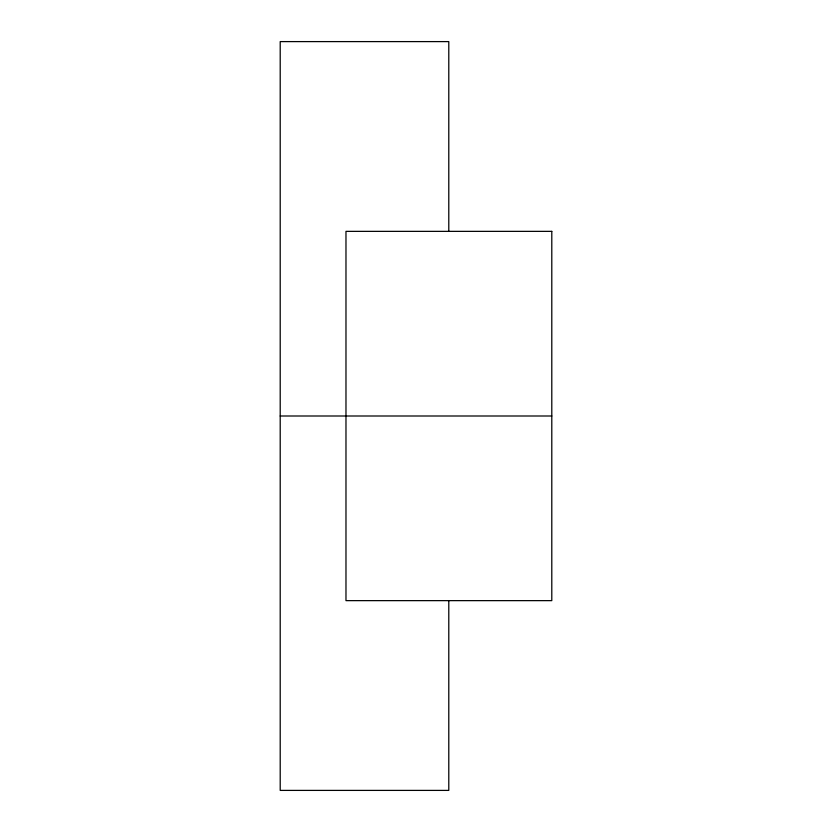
<?xml version="1.0" encoding="UTF-8"?>
<svg xmlns="http://www.w3.org/2000/svg" width="832" height="832" viewBox="0 0 832 832"><rect width="100%" height="100%" fill="white"/><g stroke="black" fill="none" stroke-linecap="round" stroke-linejoin="round"><path stroke-width="1.25" d="M280.207 416L551.793 416M448.791 231.4L448.791 41.6L280.207 41.6L280.207 790.4L448.791 790.4L448.791 600.6M551.793 231.358L345.977 231.358L345.977 600.642L551.793 600.642L551.793 231.358"/></g></svg>
